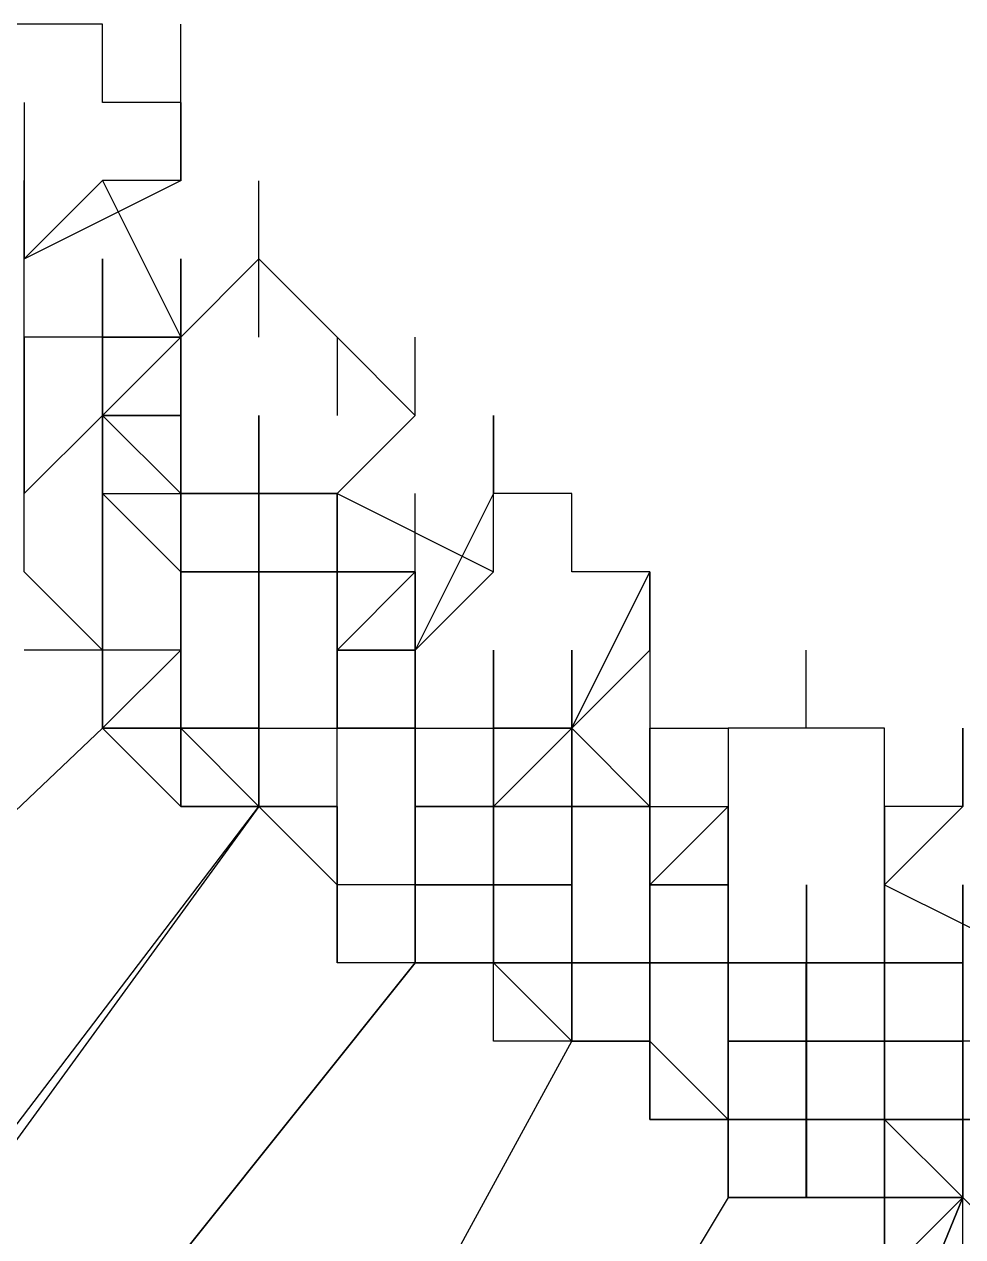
# Model space of a CAD drawing. Header units: inches. Extents: x 3324238 to 135265466, y -1036581 to 20094598.
# Drawn here: x 3353727.428 to 3353728.395, y -519028.61 to -519027.361 of the extents above; entities that cross this region are included whole.
import ezdxf

# ---------------------------------------------------------------- set-up
doc = ezdxf.new("R2010")
doc.units = ezdxf.units.IN
doc.header["$MEASUREMENT"] = 0
doc.layers.add('PDF_Geometry', color=7, linetype='Continuous')

msp = doc.modelspace()

# ---------------------------------------------------------------- linework, layer by layer
at = {"layer": 'PDF_Geometry', "lineweight": 25}
for points in [[(3353727.4277, -519027.4415), (3353727.4277, -519027.522), (3353727.4277, -519027.6026), (3353727.5889, -519027.522), (3353727.5889, -519027.4415), (3353727.5083, -519027.4415), (3353727.5083, -519027.3609), (3353727.4277, -519027.3609), (3353727.3472, -519027.3609)], [(3353727.5889, -519027.4415), (3353727.5889, -519027.3609)], [(3353727.4277, -519027.6026), (3353727.4277, -519027.522)], [(3353727.5889, -519027.522), (3353727.5083, -519027.522), (3353727.5889, -519027.6832), (3353727.5083, -519027.6832), (3353727.4277, -519027.6832)], [(3353727.4277, -519027.6026), (3353727.5083, -519027.522)], [(3353727.4277, -519027.6026), (3353727.4277, -519027.5221)], [(3353727.6694, -519027.6026), (3353727.6694, -519027.5221)], [(3353727.8306, -519027.7638), (3353727.75, -519027.8443), (3353727.6695, -519027.8443), (3353727.6695, -519027.9249), (3353727.6695, -519027.8443), (3353727.6695, -519027.9249), (3353727.6695, -519027.8443), (3353727.6695, -519027.9249), (3353727.6695, -519027.8443), (3353727.5889, -519027.8443), (3353727.5083, -519027.7638), (3353727.5083, -519027.6832), (3353727.5083, -519027.7638), (3353727.5083, -519027.6832), (3353727.5083, -519027.6026), (3353727.5083, -519027.6832), (3353727.4277, -519027.6832)], [(3353727.4277, -519027.6832), (3353727.4277, -519027.6026)], [(3353727.5083, -519027.6832), (3353727.4277, -519027.6832), (3353727.4277, -519027.6026)], [(3353727.4277, -519027.6832), (3353727.4277, -519027.6026)], [(3353727.5083, -519027.6832), (3353727.5083, -519027.6026)], [(3353727.6695, -519027.7638), (3353727.6695, -519027.8443), (3353727.6695, -519027.7638), (3353727.6695, -519027.8443), (3353727.6695, -519027.9249), (3353727.6695, -519027.8443), (3353727.6695, -519027.9249), (3353727.6695, -519027.8443), (3353727.6695, -519027.9249), (3353727.6695, -519027.8443), (3353727.6695, -519027.9249), (3353727.5889, -519027.9249), (3353727.5889, -519027.8443), (3353727.5889, -519027.9249), (3353727.5889, -519027.8443), (3353727.5889, -519027.7638), (3353727.5889, -519027.8443), (3353727.5889, -519027.7638), (3353727.5889, -519027.8443), (3353727.5889, -519027.9249), (3353727.5889, -519027.8443), (3353727.5889, -519027.7638), (3353727.5083, -519027.7638), (3353727.5889, -519027.6832), (3353727.6695, -519027.6026), (3353727.5889, -519027.6832), (3353727.5889, -519027.7638), (3353727.5889, -519027.6832)], [(3353727.5083, -519027.6832), (3353727.5083, -519027.6026)], [(3353727.5889, -519027.6832), (3353727.5889, -519027.6026)], [(3353727.6695, -519027.6832), (3353727.6695, -519027.6026), (3353727.75, -519027.6832), (3353727.75, -519027.7638)], [(3353727.5083, -519027.6832), (3353727.5083, -519027.7638), (3353727.5083, -519027.8443), (3353727.5083, -519027.7638), (3353727.5083, -519027.8443), (3353727.5083, -519027.9249), (3353727.5083, -519027.8443), (3353727.5083, -519027.7638), (3353727.5083, -519027.6832), (3353727.5083, -519027.7638), (3353727.5083, -519027.6832), (3353727.5083, -519027.7638), (3353727.5083, -519027.6832), (3353727.4277, -519027.6832), (3353727.4277, -519027.7638), (3353727.4277, -519027.8443), (3353727.4277, -519027.7638), (3353727.4277, -519027.8443), (3353727.4277, -519027.7638), (3353727.4277, -519027.8443), (3353727.4277, -519027.7638), (3353727.4277, -519027.8443)], [(3353727.4277, -519027.8444), (3353727.4277, -519027.7638), (3353727.4277, -519027.6832)], [(3353727.5083, -519027.7638), (3353727.5083, -519027.6832)], [(3353727.5083, -519027.7638), (3353727.5889, -519027.7638), (3353727.5083, -519027.7638), (3353727.5889, -519027.6832)], [(3353727.5083, -519027.6832), (3353727.5083, -519027.7638), (3353727.5889, -519027.7638)], [(3353727.5083, -519027.7638), (3353727.5083, -519027.6832)], [(3353727.5083, -519027.6832), (3353727.5889, -519027.6832)], [(3353727.5083, -519027.7638), (3353727.5083, -519027.6832)], [(3353727.5889, -519027.7638), (3353727.5889, -519027.6832)], [(3353727.5889, -519027.7638), (3353727.5889, -519027.6832)], [(3353727.5889, -519027.8443), (3353727.5889, -519027.7638), (3353727.5889, -519027.6832)], [(3353727.5889, -519027.6832), (3353727.5889, -519027.7638), (3353727.5889, -519027.6832)], [(3353727.5889, -519027.7638), (3353727.5889, -519027.6832)], [(3353727.75, -519027.6832), (3353727.8306, -519027.7638), (3353727.8306, -519027.6832)], [(3353727.8306, -519027.7638), (3353727.8306, -519027.6832)], [(3353727.4277, -519027.8443), (3353727.4277, -519027.7638)], [(3353727.4277, -519027.8443), (3353727.5083, -519027.7638), (3353727.5083, -519027.8443), (3353727.5889, -519027.8443), (3353727.5889, -519027.9249), (3353727.5889, -519027.8443), (3353727.5889, -519027.9249), (3353727.5083, -519027.8443), (3353727.5083, -519027.9249), (3353727.5083, -519028.0055), (3353727.5083, -519028.086), (3353727.5889, -519028.1666), (3353727.5889, -519028.086), (3353727.5889, -519028.0055), (3353727.5889, -519027.9249), (3353727.5889, -519028.0055), (3353727.5889, -519027.9249), (3353727.5889, -519028.0055), (3353727.5889, -519027.9249), (3353727.6695, -519027.9249), (3353727.6695, -519027.8443), (3353727.6695, -519027.9249), (3353727.5889, -519027.9249), (3353727.5889, -519028.0055), (3353727.5083, -519028.086), (3353727.5083, -519028.0055), (3353727.5083, -519028.086), (3353727.5083, -519028.0055), (3353727.5083, -519028.086), (3353727.5083, -519028.0055), (3353727.4277, -519028.0055)], [(3353727.4277, -519027.8443), (3353727.4277, -519027.7638)], [(3353727.5083, -519027.7638), (3353727.5083, -519027.8443)], [(3353727.5083, -519027.8443), (3353727.5083, -519027.7638)], [(3353727.5083, -519027.7638), (3353727.5889, -519027.7638)], [(3353727.5889, -519027.8443), (3353727.5889, -519027.7638)], [(3353727.5889, -519027.8443), (3353727.5889, -519027.7638)], [(3353727.5889, -519027.8443), (3353727.5889, -519027.7638)], [(3353727.8306, -519027.7638), (3353727.75, -519027.8443)], [(3353727.9917, -519028.3278), (3353727.9917, -519028.4083), (3353727.9917, -519028.3278), (3353727.9917, -519028.2472), (3353727.9917, -519028.3278), (3353727.9917, -519028.2472), (3353727.9917, -519028.3278), (3353727.9917, -519028.2472), (3353727.9917, -519028.3278), (3353727.9917, -519028.2472), (3353727.9917, -519028.1666), (3353727.9917, -519028.086), (3353727.9917, -519028.1666), (3353727.9917, -519028.2472), (3353727.9917, -519028.1666), (3353727.9917, -519028.086), (3353727.9917, -519028.0055), (3353727.9917, -519028.086), (3353727.9112, -519028.086), (3353727.9917, -519028.086), (3353728.0723, -519027.9249), (3353727.9917, -519027.9249), (3353727.9917, -519027.8443), (3353727.9112, -519027.8443), (3353727.9112, -519027.7638), (3353727.9112, -519027.8443), (3353727.8306, -519028.0055)], [(3353727.75, -519027.9249), (3353727.75, -519028.0055), (3353727.75, -519028.086), (3353727.75, -519028.0055), (3353727.75, -519028.086), (3353727.75, -519028.0055), (3353727.75, -519027.9249), (3353727.75, -519027.8443), (3353727.6695, -519027.8443), (3353727.6695, -519027.9249), (3353727.75, -519027.9249), (3353727.6695, -519027.9249), (3353727.6695, -519028.0055), (3353727.6695, -519027.9249), (3353727.6695, -519028.0055), (3353727.6695, -519028.086), (3353727.6695, -519028.0055), (3353727.6695, -519028.086), (3353727.6695, -519028.1666), (3353727.6695, -519028.086), (3353727.6695, -519028.0055), (3353727.6695, -519027.9249), (3353727.6695, -519028.0055), (3353727.6695, -519027.9249), (3353727.6695, -519028.0055), (3353727.6695, -519027.9249), (3353727.6695, -519028.0055), (3353727.6695, -519027.9249), (3353727.6695, -519027.8443), (3353727.6695, -519027.9249), (3353727.6695, -519027.8443), (3353727.6695, -519027.9249), (3353727.6695, -519028.0055), (3353727.6695, -519028.086), (3353727.6695, -519028.0055), (3353727.6695, -519028.086), (3353727.6695, -519028.0055), (3353727.6695, -519028.086), (3353727.6695, -519028.1666), (3353727.6695, -519028.086), (3353727.6695, -519028.1666), (3353727.6695, -519028.086), (3353727.6695, -519028.1666), (3353727.6695, -519028.086), (3353727.6695, -519028.1666), (3353727.6695, -519028.086), (3353727.6695, -519028.1666), (3353727.6695, -519028.086), (3353727.6695, -519028.1666), (3353727.6695, -519028.086), (3353727.6695, -519028.1666), (3353726.3803, -519029.9392)], [(3353727.75, -519028.2472), (3353727.6695, -519028.1666), (3353727.6695, -519028.086), (3353727.6695, -519028.0055), (3353727.6695, -519027.9249), (3353727.6695, -519028.0055), (3353727.6695, -519027.9249), (3353727.6695, -519027.8443), (3353727.6695, -519027.9249), (3353727.6695, -519027.8443), (3353727.6695, -519027.9249), (3353727.75, -519027.9249), (3353727.6695, -519027.9249), (3353727.6695, -519028.0055), (3353727.6695, -519028.086), (3353727.5889, -519028.086), (3353727.5889, -519028.0055), (3353727.5889, -519027.9249), (3353727.5889, -519028.0055), (3353727.5889, -519027.9249), (3353727.5889, -519028.0055), (3353727.5889, -519028.086), (3353727.5889, -519028.0055), (3353727.5083, -519028.0055), (3353727.4277, -519027.9249)], [(3353727.4277, -519027.9249), (3353727.4277, -519027.8443)], [(3353727.5889, -519028.0055), (3353727.5889, -519027.9249), (3353727.5889, -519027.8443)], [(3353727.5889, -519027.8443), (3353727.6695, -519027.8443)], [(3353727.5889, -519027.9249), (3353727.5889, -519027.8443)], [(3353727.5889, -519027.9249), (3353727.5889, -519027.8443)], [(3353727.5889, -519027.9249), (3353727.5889, -519027.8443)], [(3353727.5889, -519027.9249), (3353727.6695, -519027.9249), (3353727.6695, -519027.8443)], [(3353727.6694, -519027.8443), (3353727.6694, -519027.9249)], [(3353727.6694, -519027.9249), (3353727.6694, -519027.8443)], [(3353727.6694, -519027.9249), (3353727.6694, -519027.8444)], [(3353727.6695, -519027.9249), (3353727.6695, -519027.8443)], [(3353727.6695, -519027.9249), (3353727.6695, -519027.8443)], [(3353727.6695, -519027.9249), (3353727.6695, -519027.8443)], [(3353727.6695, -519027.9249), (3353727.6695, -519027.8443)], [(3353727.6695, -519027.9249), (3353727.6695, -519027.8443)], [(3353727.6695, -519027.9249), (3353727.6695, -519027.8443)], [(3353727.6695, -519027.9249), (3353727.6695, -519027.8443)], [(3353727.6695, -519027.9249), (3353727.6695, -519027.8443)], [(3353727.6695, -519027.9249), (3353727.6695, -519027.8443)], [(3353727.6695, -519027.9249), (3353727.6695, -519027.8443)], [(3353727.6695, -519027.9249), (3353727.6695, -519027.8443)], [(3353727.6695, -519027.8443), (3353727.6695, -519027.9249), (3353727.75, -519027.9249), (3353727.6695, -519027.9249)], [(3353727.6695, -519027.8443), (3353727.75, -519027.8443)], [(3353727.8306, -519028.3278), (3353727.9112, -519028.3278), (3353727.9112, -519028.2472), (3353727.9112, -519028.3278), (3353727.9112, -519028.2472), (3353727.9112, -519028.3278), (3353727.9112, -519028.2472), (3353727.9112, -519028.3278), (3353727.9112, -519028.2472), (3353727.9112, -519028.3278), (3353727.9112, -519028.2472), (3353727.9112, -519028.3278), (3353727.9112, -519028.2472), (3353727.9112, -519028.3278), (3353727.8306, -519028.3278), (3353727.8306, -519028.2472), (3353727.8306, -519028.3278), (3353727.8306, -519028.2472), (3353727.8306, -519028.3278), (3353727.8306, -519028.2472), (3353727.75, -519028.2472), (3353727.75, -519028.1666), (3353727.75, -519028.086), (3353727.75, -519028.0055), (3353727.75, -519028.086), (3353727.75, -519028.0055), (3353727.8306, -519028.0055), (3353727.75, -519028.0055), (3353727.75, -519027.9249), (3353727.75, -519028.0055), (3353727.75, -519027.9249), (3353727.75, -519028.0055), (3353727.75, -519027.9249), (3353727.75, -519027.8443), (3353727.75, -519027.9249), (3353727.75, -519027.8443), (3353727.9112, -519027.9249)], [(3353727.75, -519028.0055), (3353727.8306, -519027.9249), (3353727.8306, -519027.8443)], [(3353727.8306, -519028.086), (3353727.75, -519028.086), (3353727.75, -519028.0055), (3353727.75, -519027.9249), (3353727.75, -519028.0055), (3353727.75, -519028.086), (3353727.75, -519028.0055), (3353727.75, -519028.086), (3353727.75, -519028.0055), (3353727.75, -519028.086), (3353727.75, -519028.0055), (3353727.75, -519027.9249), (3353727.75, -519028.0055), (3353727.75, -519028.086), (3353727.8306, -519028.086), (3353727.8306, -519028.1666), (3353727.8306, -519028.086), (3353727.8306, -519028.0055), (3353727.8306, -519028.086), (3353727.8306, -519028.1666), (3353727.8306, -519028.086), (3353727.8306, -519028.0055), (3353727.9112, -519027.9249), (3353727.9112, -519027.8443)], [(3353727.75, -519028.0055), (3353727.75, -519027.9249), (3353727.75, -519027.8443)], [(3353727.9917, -519028.0055), (3353727.9917, -519028.086), (3353727.9917, -519028.0055), (3353727.9917, -519028.086), (3353727.9917, -519028.1666), (3353727.9917, -519028.086), (3353728.0723, -519028.0055), (3353728.0723, -519027.9249), (3353728.0723, -519028.0055), (3353728.0723, -519028.086), (3353728.1529, -519028.086), (3353728.1529, -519028.1666), (3353728.1529, -519028.2472), (3353728.0723, -519028.2472), (3353728.0723, -519028.3278), (3353728.0723, -519028.4083), (3353728.0723, -519028.3278), (3353728.1529, -519028.3278), (3353728.1529, -519028.2472), (3353728.1529, -519028.3278), (3353728.1529, -519028.4083), (3353728.1529, -519028.3278), (3353728.1529, -519028.2472), (3353728.1529, -519028.3278), (3353728.1529, -519028.4083), (3353728.1529, -519028.4889), (3353728.1529, -519028.5695), (3353727.186, -519030.1809)], [(3353727.5083, -519028.0055), (3353727.5083, -519027.9249)], [(3353727.5889, -519028.0055), (3353727.5889, -519027.9249)], [(3353727.5889, -519028.0055), (3353727.5889, -519027.9249)], [(3353727.5889, -519028.0055), (3353727.5889, -519027.9249)], [(3353727.5889, -519027.9249), (3353727.6694, -519027.9249)], [(3353727.5889, -519028.0055), (3353727.5889, -519027.9249)], [(3353727.6695, -519027.9249), (3353727.6695, -519028.0055), (3353727.6695, -519027.9249)], [(3353727.75, -519028.0055), (3353727.75, -519027.9249)], [(3353727.8306, -519028.0055), (3353727.8306, -519027.9249)], [(3353727.8306, -519028.0055), (3353727.8306, -519027.9249)], [(3353727.8306, -519028.0055), (3353727.8306, -519027.9249)], [(3353727.8306, -519028.0055), (3353727.8306, -519027.9249)], [(3353727.8306, -519028.0055), (3353727.8306, -519027.9249)], [(3353727.8306, -519028.0055), (3353727.8306, -519027.9249)], [(3353727.8306, -519028.0055), (3353727.8306, -519027.9249)], [(3353727.8306, -519028.0055), (3353727.8306, -519027.9249)], [(3353727.9112, -519028.0055), (3353727.9112, -519028.086), (3353727.9112, -519028.1666), (3353727.9112, -519028.2472), (3353727.8306, -519028.2472), (3353727.9112, -519028.2472), (3353727.9112, -519028.3278), (3353727.9917, -519028.4083), (3353727.9917, -519028.3278), (3353727.9917, -519028.2472), (3353727.9917, -519028.1666), (3353728.0723, -519028.1666), (3353728.0723, -519028.2472), (3353728.0723, -519028.1666), (3353727.9917, -519028.1666), (3353727.9917, -519028.2472), (3353727.9917, -519028.1666), (3353727.9917, -519028.2472), (3353727.9917, -519028.1666), (3353727.9917, -519028.086), (3353727.9917, -519028.1666), (3353727.9112, -519028.1666), (3353727.9112, -519028.2472), (3353727.9112, -519028.1666), (3353727.9112, -519028.2472), (3353727.8306, -519028.2472), (3353727.8306, -519028.3278), (3353727.8306, -519028.2472), (3353727.8306, -519028.3278), (3353726.5414, -519029.9392)], [(3353727.5083, -519028.0055), (3353727.5083, -519028.086)], [(3353727.5083, -519028.086), (3353727.5083, -519028.0055)], [(3353727.5083, -519028.086), (3353727.5083, -519028.0055)], [(3353727.5889, -519028.0055), (3353727.5889, -519028.086)], [(3353727.5889, -519028.086), (3353727.5889, -519028.0055)], [(3353727.5889, -519028.086), (3353727.5889, -519028.0055)], [(3353727.5889, -519028.0055), (3353727.5889, -519028.086), (3353727.5889, -519028.0055)], [(3353727.5889, -519028.086), (3353727.5889, -519028.0055)], [(3353727.5889, -519028.086), (3353727.5889, -519028.0055)], [(3353727.5889, -519028.086), (3353727.5889, -519028.0055)], [(3353727.5889, -519028.086), (3353727.5889, -519028.0055)], [(3353727.5889, -519028.086), (3353727.5889, -519028.0055)], [(3353727.5889, -519028.086), (3353727.5889, -519028.0055)], [(3353727.5889, -519028.086), (3353727.5889, -519028.0055)], [(3353727.6695, -519028.086), (3353727.6695, -519028.0055)], [(3353727.6695, -519028.086), (3353727.6695, -519028.0055)], [(3353727.75, -519028.086), (3353727.75, -519028.0055)], [(3353727.75, -519028.086), (3353727.75, -519028.0055)], [(3353727.75, -519028.0055), (3353727.75, -519028.086), (3353727.8306, -519028.086), (3353727.8306, -519028.1666), (3353727.8306, -519028.2472)], [(3353727.75, -519028.086), (3353727.75, -519028.0055)], [(3353727.75, -519028.086), (3353727.75, -519028.0055)], [(3353727.75, -519028.0861), (3353727.75, -519028.0055), (3353727.8306, -519028.0055)], [(3353727.75, -519028.0861), (3353727.75, -519028.0055)], [(3353728.1529, -519028.086), (3353728.1529, -519028.1666), (3353728.1529, -519028.2472), (3353728.1529, -519028.3278), (3353728.1529, -519028.4083), (3353728.1529, -519028.3278), (3353728.0723, -519028.3278), (3353727.9917, -519028.3278), (3353727.9917, -519028.4083), (3353727.9112, -519028.4083), (3353727.9112, -519028.3278), (3353727.9112, -519028.2472), (3353727.9112, -519028.1666), (3353727.9112, -519028.2472), (3353727.9112, -519028.1666), (3353727.8306, -519028.1666), (3353727.8306, -519028.086), (3353727.8306, -519028.1666), (3353727.8306, -519028.086), (3353727.8306, -519028.1666), (3353727.8306, -519028.086), (3353727.8306, -519028.0055), (3353727.8306, -519028.086), (3353727.8306, -519028.0055), (3353727.8306, -519028.086), (3353727.8306, -519028.0055), (3353727.8306, -519028.086), (3353727.8306, -519028.0055), (3353727.8306, -519028.086), (3353727.8306, -519028.1666), (3353727.8306, -519028.086), (3353727.8306, -519028.0055), (3353727.8306, -519028.086)], [(3353727.8306, -519028.1666), (3353727.8306, -519028.0861), (3353727.8306, -519028.1666), (3353727.8306, -519028.0861), (3353727.8306, -519028.0055)], [(3353727.8306, -519028.0861), (3353727.9112, -519028.0861), (3353727.9112, -519028.0055)], [(3353727.9112, -519028.0861), (3353727.9112, -519028.0055)], [(3353727.9917, -519028.0861), (3353727.9917, -519028.0055)], [(3353727.9917, -519028.086), (3353727.9917, -519028.0055)], [(3353727.9917, -519028.086), (3353727.9917, -519028.0055)], [(3353728.2334, -519028.086), (3353728.2334, -519028.0055)], [(3353727.0249, -519030.1809), (3353727.9917, -519028.4083), (3353727.9917, -519028.3278), (3353727.9917, -519028.2472), (3353727.9917, -519028.3278), (3353727.9917, -519028.2472), (3353727.9917, -519028.3278), (3353727.9917, -519028.2472), (3353727.9917, -519028.3278), (3353727.9917, -519028.2472), (3353727.9917, -519028.3278), (3353727.9917, -519028.2472), (3353727.9917, -519028.3278), (3353727.9112, -519028.3278), (3353727.9112, -519028.2472), (3353727.9112, -519028.3278), (3353727.9112, -519028.2472), (3353727.9112, -519028.1666), (3353727.9917, -519028.1666), (3353727.9112, -519028.1666), (3353727.9917, -519028.1666), (3353728.0723, -519028.1666), (3353728.0723, -519028.086), (3353728.0723, -519028.1666), (3353728.0723, -519028.086), (3353728.0723, -519028.1666), (3353728.0723, -519028.2472), (3353728.0723, -519028.1666), (3353728.0723, -519028.086), (3353728.0723, -519028.1666), (3353727.9917, -519028.1666), (3353727.9917, -519028.0861)], [(3353727.5889, -519028.086), (3353727.5083, -519028.086), (3353727.5889, -519028.086)], [(3353727.5889, -519028.086), (3353727.5083, -519028.086), (3353727.5889, -519028.086)], [(3353727.5889, -519028.086), (3353727.6695, -519028.1666), (3353727.5889, -519028.1666)], [(3353727.5889, -519028.1666), (3353727.5889, -519028.086)], [(3353727.5889, -519028.086), (3353727.5889, -519028.1666)], [(3353727.5889, -519028.1666), (3353727.5889, -519028.086)], [(3353727.5889, -519028.1666), (3353727.5889, -519028.086)], [(3353727.5889, -519028.086), (3353727.6695, -519028.086), (3353727.5889, -519028.086)], [(3353727.6695, -519028.086), (3353727.5889, -519028.086)], [(3353727.6694, -519028.1666), (3353727.6694, -519028.086)], [(3353727.6694, -519028.1666), (3353727.6694, -519028.086)], [(3353727.6694, -519028.0861), (3353727.75, -519028.0861)], [(3353727.6694, -519028.0861), (3353727.6694, -519028.1666)], [(3353727.6695, -519028.1666), (3353727.6695, -519028.086)], [(3353727.6695, -519028.1666), (3353727.6695, -519028.086)], [(3353727.6695, -519028.1666), (3353727.6695, -519028.086), (3353727.6695, -519028.1666)], [(3353727.6695, -519028.1666), (3353727.6695, -519028.086)], [(3353727.75, -519028.1666), (3353727.75, -519028.086)], [(3353727.75, -519028.1666), (3353727.75, -519028.086)], [(3353727.75, -519028.086), (3353727.8306, -519028.086)], [(3353727.75, -519028.086), (3353727.8306, -519028.086)], [(3353727.8306, -519028.1666), (3353727.8306, -519028.0861)], [(3353727.8306, -519028.1666), (3353727.8306, -519028.0861)], [(3353727.9112, -519028.2472), (3353727.9917, -519028.2472), (3353727.9112, -519028.2472), (3353727.9917, -519028.2472), (3353727.9917, -519028.1666), (3353728.0723, -519028.1666), (3353728.0723, -519028.2472), (3353728.0723, -519028.1666), (3353728.0723, -519028.2472), (3353728.0723, -519028.3278), (3353727.9917, -519028.3278), (3353727.9917, -519028.4083), (3353727.9917, -519028.3278), (3353727.9917, -519028.2472), (3353727.9917, -519028.3278), (3353727.9917, -519028.2472), (3353727.9917, -519028.3278), (3353727.9917, -519028.2472), (3353727.9917, -519028.3278), (3353727.9917, -519028.2472), (3353727.9917, -519028.3278), (3353727.9917, -519028.2472), (3353727.9917, -519028.3278), (3353727.9112, -519028.3278), (3353727.9112, -519028.2472), (3353727.9112, -519028.3278), (3353727.8306, -519028.3278), (3353727.9112, -519028.3278), (3353727.8306, -519028.3278), (3353727.8306, -519028.2472), (3353727.8306, -519028.1666), (3353727.8306, -519028.0861), (3353727.9111, -519028.0861), (3353727.9111, -519028.1666)], [(3353727.9111, -519028.2472), (3353727.9111, -519028.1666), (3353727.9917, -519028.0861)], [(3353728.1529, -519028.4889), (3353728.0723, -519028.4083), (3353728.0723, -519028.4889), (3353728.0723, -519028.4083), (3353727.9917, -519028.4083), (3353727.9917, -519028.3278), (3353727.9112, -519028.3278), (3353727.9112, -519028.2472), (3353727.9112, -519028.1666), (3353727.9112, -519028.086), (3353727.9112, -519028.1666), (3353727.9112, -519028.2472), (3353727.9112, -519028.3278), (3353727.9112, -519028.2472), (3353727.9112, -519028.1666), (3353727.9112, -519028.086), (3353727.9112, -519028.1666), (3353727.9112, -519028.2472), (3353727.9112, -519028.3278), (3353727.9112, -519028.2472), (3353727.9112, -519028.3278), (3353727.9917, -519028.4083), (3353727.9917, -519028.3278), (3353727.9917, -519028.2472), (3353727.9917, -519028.3278), (3353727.9917, -519028.2472), (3353727.9917, -519028.3278), (3353727.9917, -519028.2472), (3353727.9917, -519028.3278), (3353727.9917, -519028.2472)], [(3353727.9917, -519028.0861), (3353727.9917, -519028.1666), (3353727.9917, -519028.2472), (3353727.9917, -519028.1666), (3353727.9917, -519028.086), (3353727.9917, -519028.1666), (3353727.9917, -519028.086), (3353727.9917, -519028.1666), (3353727.9917, -519028.086), (3353727.9917, -519028.1666), (3353728.0723, -519028.1666), (3353727.9917, -519028.1666), (3353727.9917, -519028.2472), (3353727.9917, -519028.1666), (3353727.9917, -519028.2472), (3353727.9917, -519028.3278), (3353727.9112, -519028.3278), (3353727.9112, -519028.2472), (3353727.9112, -519028.3278), (3353727.9112, -519028.2472), (3353727.9112, -519028.1666), (3353727.9112, -519028.086), (3353727.9112, -519028.1666), (3353727.9112, -519028.086)], [(3353727.9112, -519028.1666), (3353727.9112, -519028.0861)], [(3353727.9917, -519028.086), (3353727.9917, -519028.1666), (3353727.9917, -519028.086)], [(3353728.1529, -519028.1666), (3353728.1529, -519028.2472), (3353728.1529, -519028.3278), (3353728.1529, -519028.2472), (3353728.1529, -519028.3278), (3353728.2335, -519028.3278), (3353728.2335, -519028.4083), (3353728.2335, -519028.4889), (3353728.2335, -519028.5695), (3353728.2335, -519028.4889), (3353728.2335, -519028.5695), (3353728.2335, -519028.4889), (3353728.2335, -519028.4083), (3353728.2335, -519028.4889), (3353728.2335, -519028.4083), (3353728.2335, -519028.4889), (3353728.2335, -519028.4083), (3353728.2335, -519028.4889), (3353728.2335, -519028.4083), (3353728.2335, -519028.3278), (3353728.1529, -519028.3278), (3353728.1529, -519028.2472), (3353728.1529, -519028.3278), (3353728.0723, -519028.3278), (3353728.0723, -519028.4083), (3353728.0723, -519028.3278), (3353728.0723, -519028.2472), (3353728.0723, -519028.3278), (3353728.0723, -519028.4083), (3353727.9917, -519028.4083), (3353727.9917, -519028.3278), (3353727.9917, -519028.2472), (3353727.9917, -519028.3278), (3353727.9917, -519028.2472), (3353727.9917, -519028.1666), (3353727.9917, -519028.086), (3353728.0723, -519028.1666), (3353728.1529, -519028.1666), (3353728.1529, -519028.2472), (3353728.1529, -519028.3278), (3353728.1529, -519028.4083), (3353728.2335, -519028.4083), (3353728.2335, -519028.4889), (3353728.2335, -519028.4083), (3353728.2335, -519028.4889), (3353728.2335, -519028.4083), (3353728.2335, -519028.4889), (3353728.314, -519028.4889), (3353728.2335, -519028.4889), (3353728.314, -519028.4889), (3353728.314, -519028.5695), (3353728.314, -519028.4889), (3353728.314, -519028.4083), (3353728.314, -519028.4889), (3353728.314, -519028.4083), (3353728.314, -519028.4889), (3353728.314, -519028.5695), (3353728.314, -519028.4889), (3353728.314, -519028.4083), (3353728.314, -519028.4889), (3353728.314, -519028.5695), (3353728.314, -519028.4889), (3353728.314, -519028.4083), (3353728.314, -519028.3278), (3353728.314, -519028.2472), (3353728.314, -519028.3278), (3353728.314, -519028.2472), (3353728.314, -519028.1666), (3353728.314, -519028.2472), (3353728.314, -519028.3278), (3353728.314, -519028.4083), (3353728.3946, -519028.4083), (3353728.3946, -519028.3278), (3353728.3946, -519028.4083), (3353728.3946, -519028.3278), (3353728.3946, -519028.4083), (3353728.3946, -519028.3278)], [(3353728.0723, -519028.1666), (3353728.0723, -519028.2472), (3353728.0723, -519028.1666), (3353728.0723, -519028.2472), (3353728.0723, -519028.1666), (3353728.0723, -519028.086), (3353728.0723, -519028.1666), (3353728.0723, -519028.2472), (3353728.0723, -519028.3278), (3353727.9917, -519028.3278), (3353728.0723, -519028.3278), (3353728.0723, -519028.2472), (3353728.0723, -519028.3278), (3353728.0723, -519028.2472), (3353728.0723, -519028.1666), (3353728.1529, -519028.1666), (3353728.1529, -519028.2472), (3353728.1529, -519028.3278), (3353728.1529, -519028.4083), (3353728.1529, -519028.4889), (3353728.2335, -519028.4889), (3353728.2335, -519028.4083), (3353728.2335, -519028.4889), (3353728.2335, -519028.4083), (3353728.2335, -519028.4889), (3353728.2335, -519028.4083), (3353728.2335, -519028.4889), (3353728.2335, -519028.4083), (3353728.2335, -519028.3278), (3353728.2335, -519028.4083), (3353728.2335, -519028.4889), (3353728.2335, -519028.4083), (3353728.2335, -519028.4889), (3353728.2335, -519028.4083), (3353728.2335, -519028.3278), (3353728.2335, -519028.2472)], [(3353727.9917, -519028.1666), (3353727.9917, -519028.086)], [(3353727.9917, -519028.1666), (3353727.9917, -519028.086)], [(3353728.4752, -519028.4083), (3353728.3946, -519028.4083), (3353728.3946, -519028.4889), (3353728.3946, -519028.5695), (3353728.3946, -519028.4889), (3353728.3946, -519028.5695), (3353728.314, -519028.4889), (3353728.314, -519028.4083), (3353728.314, -519028.4889), (3353728.314, -519028.4083), (3353728.2335, -519028.4083), (3353728.2335, -519028.4889), (3353728.1529, -519028.4889), (3353728.1529, -519028.4083), (3353728.1529, -519028.4889), (3353728.0723, -519028.4889), (3353728.0723, -519028.4083), (3353728.0723, -519028.3278), (3353728.0723, -519028.2472), (3353728.0723, -519028.1666), (3353728.0723, -519028.086), (3353728.0723, -519028.1666), (3353728.0723, -519028.086), (3353728.0723, -519028.1666), (3353728.0723, -519028.086), (3353728.0723, -519028.1666), (3353728.0723, -519028.2472), (3353728.0723, -519028.3278), (3353727.9917, -519028.3278)], [(3353727.9917, -519028.1666), (3353727.9917, -519028.086)], [(3353727.9917, -519028.1666), (3353727.9917, -519028.086)], [(3353727.9917, -519028.1666), (3353727.9917, -519028.086)], [(3353727.9917, -519028.1666), (3353727.9917, -519028.086)], [(3353727.9917, -519028.1666), (3353727.9917, -519028.086)], [(3353727.9917, -519028.1666), (3353727.9917, -519028.086)], [(3353727.9917, -519028.1666), (3353727.9917, -519028.086)], [(3353727.9917, -519028.1666), (3353727.9917, -519028.086)], [(3353727.9917, -519028.1666), (3353727.9917, -519028.086)], [(3353727.9917, -519028.1666), (3353727.9917, -519028.086)], [(3353727.9917, -519028.1666), (3353727.9917, -519028.086)], [(3353727.9917, -519028.1666), (3353727.9917, -519028.086)], [(3353727.9917, -519028.1666), (3353727.9917, -519028.0861)], [(3353728.0723, -519028.1666), (3353728.0723, -519028.0861)], [(3353728.2334, -519028.0861), (3353728.1529, -519028.0861)], [(3353728.3946, -519028.4889), (3353728.3946, -519028.5695), (3353728.3946, -519028.4889), (3353728.3946, -519028.5695), (3353728.3946, -519028.4889), (3353728.314, -519028.4889), (3353728.2335, -519028.4889), (3353728.2335, -519028.5695), (3353728.314, -519028.5695), (3353728.314, -519028.4889), (3353728.314, -519028.4083), (3353728.314, -519028.4889), (3353728.314, -519028.5695), (3353728.314, -519028.4889), (3353728.314, -519028.5695), (3353728.314, -519028.4889), (3353728.314, -519028.4083), (3353728.314, -519028.3278), (3353728.314, -519028.2472), (3353728.3946, -519028.1666), (3353728.314, -519028.1666), (3353728.314, -519028.086), (3353728.2335, -519028.086)], [(3353726.3803, -519029.8586), (3353727.6694, -519028.1666)], [(3353727.5889, -519028.1666), (3353727.6695, -519028.1666)], [(3353727.5889, -519028.1666), (3353727.6695, -519028.1666), (3353727.5889, -519028.1666)], [(3353727.6695, -519028.1666), (3353727.75, -519028.1666)], [(3353727.75, -519028.1666), (3353727.6695, -519028.1666)], [(3353727.75, -519028.3278), (3353727.75, -519028.2472), (3353727.75, -519028.1666)], [(3353727.75, -519028.2472), (3353727.75, -519028.1666)], [(3353727.75, -519028.2472), (3353727.75, -519028.1666)], [(3353727.75, -519028.2472), (3353727.75, -519028.1666)], [(3353727.75, -519028.2472), (3353727.75, -519028.1666)], [(3353727.75, -519028.2472), (3353727.75, -519028.1666)], [(3353727.75, -519028.2472), (3353727.75, -519028.1666)], [(3353727.75, -519028.2472), (3353727.75, -519028.1666)], [(3353727.8306, -519028.1666), (3353727.9112, -519028.1666)], [(3353727.9111, -519028.1666), (3353727.8306, -519028.1666)], [(3353727.8306, -519028.2472), (3353727.8306, -519028.1666)], [(3353727.9111, -519028.2472), (3353727.9111, -519028.1666)], [(3353727.9917, -519028.2472), (3353727.9917, -519028.1666)], [(3353727.9917, -519028.2472), (3353727.9917, -519028.1666)], [(3353727.9917, -519028.2472), (3353727.9917, -519028.1666)], [(3353727.9917, -519028.2472), (3353727.9917, -519028.1666)], [(3353727.9917, -519028.2472), (3353727.9917, -519028.1666)], [(3353727.9917, -519028.2472), (3353727.9917, -519028.1666), (3353727.9917, -519028.2472)], [(3353727.9917, -519028.2472), (3353727.9917, -519028.1666)], [(3353727.9917, -519028.2472), (3353727.9917, -519028.1666)], [(3353727.9917, -519028.2472), (3353727.9917, -519028.1666)], [(3353727.9917, -519028.2472), (3353727.9917, -519028.1666), (3353727.9917, -519028.2472)], [(3353727.9917, -519028.1666), (3353728.0723, -519028.1666), (3353727.9917, -519028.1666)], [(3353727.9917, -519028.1666), (3353728.0723, -519028.1666)], [(3353727.9917, -519028.2472), (3353727.9917, -519028.1666)], [(3353728.0723, -519028.2472), (3353728.0723, -519028.1666)], [(3353728.1529, -519028.1666), (3353728.1529, -519028.2472)], [(3353728.1529, -519028.2472), (3353728.1529, -519028.1666)], [(3353728.1529, -519028.2472), (3353728.1529, -519028.1666)], [(3353728.314, -519028.2472), (3353728.314, -519028.1666)], [(3353727.75, -519028.2472), (3353727.75, -519028.3278)], [(3353727.8306, -519028.3278), (3353727.8306, -519028.2472)], [(3353727.8306, -519028.3278), (3353727.8306, -519028.2472)], [(3353727.8306, -519028.3278), (3353727.8306, -519028.2472)], [(3353727.8306, -519028.3278), (3353727.8306, -519028.2472)], [(3353727.9112, -519028.3278), (3353727.9112, -519028.2472)], [(3353727.9112, -519028.3278), (3353727.9112, -519028.2472)], [(3353727.9112, -519028.3278), (3353727.9112, -519028.2472)], [(3353727.9112, -519028.3278), (3353727.9112, -519028.2472)], [(3353727.9112, -519028.3278), (3353727.9112, -519028.2472)], [(3353727.9112, -519028.3278), (3353727.9112, -519028.2472)], [(3353727.9112, -519028.3278), (3353727.9112, -519028.2472)], [(3353728.0723, -519028.4083), (3353728.0723, -519028.3278), (3353728.0723, -519028.2472), (3353728.1529, -519028.2472)], [(3353728.3946, -519028.6501), (3353728.3946, -519028.5695), (3353728.3946, -519028.4889), (3353728.3946, -519028.5695), (3353728.314, -519028.5695), (3353728.3946, -519028.5695), (3353728.314, -519028.6501), (3353728.314, -519028.5695), (3353728.2335, -519028.5695), (3353728.2335, -519028.4889), (3353728.2335, -519028.5695), (3353728.2335, -519028.4889), (3353728.1529, -519028.4889), (3353728.1529, -519028.4083), (3353728.1529, -519028.3278), (3353728.0723, -519028.3278), (3353728.0723, -519028.2472), (3353728.0723, -519028.3278), (3353728.0723, -519028.4083), (3353728.0723, -519028.3278), (3353728.0723, -519028.4083), (3353728.0723, -519028.3278)], [(3353728.0723, -519028.3278), (3353728.0723, -519028.2472)], [(3353728.1529, -519028.5695), (3353728.1529, -519028.4889), (3353728.1529, -519028.4083), (3353728.1529, -519028.4889), (3353728.1529, -519028.4083), (3353728.1529, -519028.3278), (3353728.1529, -519028.2472)], [(3353728.1529, -519028.4083), (3353728.1529, -519028.3278), (3353728.1529, -519028.2472)], [(3353728.2335, -519028.4083), (3353728.2335, -519028.3278), (3353728.2335, -519028.2472)], [(3353728.2335, -519028.4083), (3353728.2335, -519028.3278), (3353728.2335, -519028.4083), (3353728.2335, -519028.3278), (3353728.2335, -519028.2472), (3353728.2335, -519028.3278), (3353728.314, -519028.3278), (3353728.314, -519028.4083), (3353728.314, -519028.4889), (3353728.314, -519028.4083), (3353728.3946, -519028.4083), (3353728.3946, -519028.3278), (3353728.314, -519028.3278), (3353728.314, -519028.2472), (3353728.314, -519028.3278), (3353728.314, -519028.4083), (3353728.314, -519028.3278), (3353728.314, -519028.4083), (3353728.3946, -519028.4083), (3353728.3946, -519028.3278), (3353728.314, -519028.3278), (3353728.314, -519028.4083), (3353728.314, -519028.4889), (3353728.314, -519028.5695), (3353728.314, -519028.4889), (3353728.314, -519028.4083), (3353728.314, -519028.3278), (3353728.314, -519028.2472), (3353728.4752, -519028.3278)], [(3353728.2335, -519028.3278), (3353728.2335, -519028.2472)], [(3353728.6363, -519028.2472), (3353728.5557, -519028.2472), (3353728.4752, -519028.4083), (3353728.3946, -519028.4083), (3353728.3946, -519028.3278), (3353728.3946, -519028.4083), (3353728.3946, -519028.4889), (3353728.4752, -519028.4889), (3353728.3946, -519028.4889), (3353728.3946, -519028.4083), (3353728.314, -519028.4083), (3353728.3946, -519028.4083), (3353728.314, -519028.4083), (3353728.314, -519028.3278), (3353728.314, -519028.4083), (3353728.314, -519028.3278), (3353728.314, -519028.2472), (3353728.314, -519028.3278), (3353728.3946, -519028.3278), (3353728.3946, -519028.2472), (3353728.3946, -519028.3278), (3353728.3946, -519028.2472)], [(3353728.5557, -519028.2472), (3353728.4752, -519028.3278), (3353728.4752, -519028.4083), (3353728.4752, -519028.4889), (3353728.4752, -519028.4083), (3353728.3946, -519028.4083), (3353728.3946, -519028.3278), (3353728.3946, -519028.4083), (3353728.3946, -519028.3278), (3353728.3946, -519028.4083), (3353728.314, -519028.4083), (3353728.314, -519028.3278), (3353728.314, -519028.2472)], [(3353728.314, -519028.3278), (3353728.314, -519028.2472)], [(3353728.314, -519028.3278), (3353728.314, -519028.2472)], [(3353728.314, -519028.2472), (3353728.314, -519028.3278)], [(3353728.314, -519028.3278), (3353728.314, -519028.2472)], [(3353728.314, -519028.3278), (3353728.314, -519028.2472)], [(3353728.314, -519028.3278), (3353728.314, -519028.2472)], [(3353728.314, -519028.3278), (3353728.314, -519028.2472)], [(3353728.314, -519028.3278), (3353728.314, -519028.2472)], [(3353728.314, -519028.3278), (3353728.314, -519028.2472)], [(3353728.314, -519028.3278), (3353728.314, -519028.2472)], [(3353728.314, -519028.3278), (3353728.314, -519028.2472)], [(3353726.7026, -519030.0197), (3353726.7026, -519030.1003), (3353726.7026, -519030.0198), (3353726.622, -519030.0198), (3353726.622, -519029.9392), (3353726.622, -519030.0198), (3353726.622, -519029.9392), (3353726.5414, -519029.9392), (3353726.5414, -519030.0198), (3353726.5414, -519029.9392), (3353726.5414, -519029.8586), (3353726.5414, -519029.9392), (3353726.5414, -519030.0198), (3353726.5414, -519029.9392), (3353727.8306, -519028.3278), (3353727.75, -519028.3278)], [(3353727.9112, -519028.3278), (3353727.9917, -519028.3278), (3353727.9112, -519028.3278)], [(3353728.0723, -519028.4083), (3353728.0723, -519028.3278), (3353727.9917, -519028.3278), (3353727.9917, -519028.4083)], [(3353727.9917, -519028.4083), (3353727.9917, -519028.3278)], [(3353727.9917, -519028.4083), (3353727.9917, -519028.3278)], [(3353728.0723, -519028.4083), (3353728.0723, -519028.3278)], [(3353728.0723, -519028.4083), (3353728.0723, -519028.3278)], [(3353728.0723, -519028.4083), (3353728.0723, -519028.3278), (3353728.0723, -519028.4083)], [(3353728.0723, -519028.4083), (3353728.0723, -519028.3278)], [(3353728.0723, -519028.4083), (3353728.0723, -519028.3278)], [(3353728.4752, -519028.4889), (3353728.3946, -519028.4889), (3353728.3946, -519028.4083), (3353728.3946, -519028.4889), (3353728.314, -519028.4889), (3353728.2335, -519028.4889), (3353728.2335, -519028.5695), (3353728.2335, -519028.4889), (3353728.2335, -519028.4083), (3353728.2335, -519028.3278), (3353728.2335, -519028.4083), (3353728.1529, -519028.4083), (3353728.1529, -519028.3278), (3353728.1529, -519028.4083), (3353728.1529, -519028.4889), (3353728.1529, -519028.4083), (3353728.2335, -519028.4083), (3353728.2335, -519028.4889), (3353728.2335, -519028.4083), (3353728.314, -519028.4083), (3353728.314, -519028.4889), (3353728.314, -519028.5695), (3353728.314, -519028.4889), (3353728.314, -519028.4083), (3353728.314, -519028.4889), (3353728.314, -519028.4083), (3353728.314, -519028.4889), (3353728.3946, -519028.4889), (3353728.3946, -519028.5695), (3353728.3946, -519028.4889), (3353728.3946, -519028.5695), (3353728.3946, -519028.4889), (3353728.3946, -519028.5695), (3353728.314, -519028.5695), (3353728.314, -519028.4889), (3353728.314, -519028.5695), (3353728.314, -519028.4889), (3353728.314, -519028.5695), (3353728.314, -519028.4889), (3353728.314, -519028.5695), (3353728.314, -519028.4889), (3353728.314, -519028.5695), (3353728.314, -519028.4889), (3353728.314, -519028.4083), (3353728.314, -519028.3278), (3353728.314, -519028.4083), (3353728.314, -519028.3278), (3353728.314, -519028.4083), (3353728.314, -519028.3278), (3353728.314, -519028.4083), (3353728.314, -519028.3278), (3353728.2335, -519028.3278), (3353728.2335, -519028.4083), (3353728.2335, -519028.4889), (3353728.2335, -519028.4083), (3353728.2335, -519028.4889), (3353728.2335, -519028.4083), (3353728.2335, -519028.4889)], [(3353728.1529, -519028.4083), (3353728.1529, -519028.3278)], [(3353728.1529, -519028.5695), (3353728.1529, -519028.4889), (3353728.1529, -519028.4083), (3353728.1529, -519028.3278)], [(3353728.1529, -519028.4083), (3353728.1529, -519028.3278)], [(3353728.2334, -519028.4083), (3353728.2334, -519028.3278)], [(3353728.2334, -519028.4889), (3353728.2334, -519028.4084), (3353728.2334, -519028.3278)], [(3353728.2334, -519028.4083), (3353728.2334, -519028.3278)], [(3353728.314, -519028.4083), (3353728.314, -519028.3278), (3353728.314, -519028.4083)], [(3353728.3946, -519028.3278), (3353728.3946, -519028.4083), (3353728.3946, -519028.4889), (3353728.314, -519028.4889), (3353728.314, -519028.4083), (3353728.314, -519028.3278)], [(3353728.314, -519028.4083), (3353728.314, -519028.3278)], [(3353728.314, -519028.4083), (3353728.314, -519028.3278)], [(3353728.314, -519028.4083), (3353728.314, -519028.3278)], [(3353728.314, -519028.4083), (3353728.314, -519028.3278)], [(3353728.314, -519028.3278), (3353728.314, -519028.4084), (3353728.314, -519028.4889)], [(3353728.3946, -519028.4083), (3353728.3946, -519028.3278), (3353728.3946, -519028.4083)], [(3353727.6694, -519030.342), (3353728.3946, -519028.5695), (3353728.3946, -519028.4889), (3353728.3946, -519028.4083), (3353728.3946, -519028.4889), (3353728.4752, -519028.4889), (3353728.3946, -519028.4889), (3353728.3946, -519028.5695), (3353728.3946, -519028.4889), (3353728.3946, -519028.5695), (3353728.3946, -519028.4889), (3353728.3946, -519028.5695), (3353728.4752, -519028.6501), (3353728.4752, -519028.5695), (3353728.4752, -519028.6501), (3353728.4752, -519028.5695), (3353728.4752, -519028.6501), (3353728.5557, -519028.6501), (3353728.5557, -519028.5695)], [(3353727.9917, -519028.4083), (3353728.0723, -519028.4083)], [(3353728.1529, -519028.4889), (3353728.1529, -519028.4083)], [(3353728.1529, -519028.4889), (3353728.1529, -519028.4083)], [(3353728.2334, -519028.5695), (3353728.2334, -519028.4889), (3353728.2334, -519028.4083)], [(3353728.2334, -519028.4889), (3353728.2334, -519028.4083)], [(3353728.314, -519028.4889), (3353728.314, -519028.4083)], [(3353728.314, -519028.4889), (3353728.314, -519028.4083), (3353728.314, -519028.4889)], [(3353728.314, -519028.4889), (3353728.314, -519028.4083)], [(3353728.314, -519028.4889), (3353728.314, -519028.4083)], [(3353728.314, -519028.4889), (3353728.314, -519028.4083)], [(3353728.3946, -519028.4889), (3353728.3946, -519028.4083), (3353728.3946, -519028.4889)], [(3353728.4752, -519028.6501), (3353728.3946, -519028.6501), (3353728.3946, -519028.5695), (3353728.3946, -519028.4889), (3353728.3946, -519028.5695), (3353728.3946, -519028.4889), (3353728.3946, -519028.5695), (3353727.6695, -519030.3421), (3353727.6695, -519030.4226), (3353727.6695, -519030.3421), (3353727.6695, -519030.2615), (3353727.6695, -519030.3421), (3353727.6695, -519030.4226), (3353727.6695, -519030.5032), (3353727.6695, -519030.4226), (3353727.6695, -519030.5032), (3353727.6695, -519030.5838), (3353727.6695, -519030.5032), (3353727.6695, -519030.4226), (3353727.6695, -519030.5032)], [(3353728.0723, -519028.4889), (3353728.1529, -519028.4889)], [(3353728.1529, -519028.4889), (3353728.2334, -519028.4889)], [(3353728.314, -519028.4889), (3353728.3946, -519028.4889)], [(3353728.314, -519028.5695), (3353728.314, -519028.4889)], [(3353728.3946, -519028.5695), (3353728.3946, -519028.4889)], [(3353728.3946, -519028.5695), (3353728.3946, -519028.4889)], [(3353728.3946, -519028.5695), (3353728.3946, -519028.4889)], [(3353728.2335, -519028.5695), (3353728.1529, -519028.5695), (3353728.2335, -519028.5695)], [(3353728.314, -519028.5695), (3353728.2335, -519028.5695), (3353728.314, -519028.5695)], [(3353728.314, -519028.6501), (3353728.314, -519028.5695), (3353728.314, -519028.6501)]]:
    msp.add_lwpolyline(points, dxfattribs=at)
for points in [[(3353727.5889, -519027.4415), (3353727.5889, -519027.5221)], [(3353727.5889, -519027.6026), (3353727.5889, -519027.6832)], [(3353727.5083, -519027.6832), (3353727.5083, -519027.7638)], [(3353727.5083, -519027.6832), (3353727.5083, -519027.7638)], [(3353727.5889, -519027.7638), (3353727.5889, -519027.8443)], [(3353727.6695, -519027.8443), (3353727.6695, -519027.9249), (3353727.6695, -519027.8443), (3353727.6695, -519027.7638)], [(3353727.5083, -519027.8443), (3353727.5083, -519027.9249)], [(3353727.75, -519027.8443), (3353727.75, -519027.9249)], [(3353727.5083, -519027.9249), (3353727.5083, -519028.0055), (3353727.5083, -519028.086), (3353727.5083, -519028.0055)], [(3353727.8306, -519027.9249), (3353727.75, -519027.9249)], [(3353727.8306, -519028.0055), (3353727.8306, -519027.9249)], [(3353727.5083, -519028.0055), (3353727.5083, -519028.086)], [(3353727.6695, -519028.0861), (3353727.6695, -519028.1666), (3353727.6695, -519028.086), (3353727.6695, -519028.1666), (3353727.6695, -519028.086), (3353727.5889, -519028.086), (3353727.5889, -519028.0055), (3353727.5889, -519028.086), (3353727.5889, -519028.0055), (3353727.5889, -519028.086), (3353727.6695, -519028.1666)], [(3353727.5889, -519028.0055), (3353727.5889, -519028.086)], [(3353727.75, -519028.086), (3353727.75, -519028.0055)], [(3353727.75, -519028.0055), (3353727.75, -519028.086)], [(3353725.8969, -519029.6169), (3353727.5083, -519028.0861)], [(3353727.6695, -519028.086), (3353727.6695, -519028.1666)], [(3353727.9917, -519028.2472), (3353727.9917, -519028.1666), (3353727.9917, -519028.086), (3353727.9917, -519028.1666)], [(3353727.9917, -519028.086), (3353727.9917, -519028.1666)], [(3353728.0723, -519028.3278), (3353728.0723, -519028.4083), (3353728.0723, -519028.3278), (3353728.0723, -519028.4083), (3353728.0723, -519028.3278), (3353728.0723, -519028.2472), (3353728.0723, -519028.1666), (3353728.0723, -519028.0861), (3353728.0723, -519028.1666), (3353728.1529, -519028.1666), (3353728.0723, -519028.2472), (3353728.0723, -519028.3278), (3353728.0723, -519028.2472)], [(3353728.3946, -519028.086), (3353728.3946, -519028.1666)], [(3353727.75, -519028.1666), (3353727.75, -519028.2472)], [(3353728.0723, -519028.2472), (3353728.0723, -519028.3278)], [(3353728.1529, -519028.2472), (3353728.1529, -519028.3278)], [(3353728.314, -519028.2472), (3353728.314, -519028.3278)], [(3353728.314, -519028.3278), (3353728.314, -519028.4083), (3353728.314, -519028.3278), (3353728.314, -519028.2472)], [(3353728.1529, -519028.4083), (3353728.1529, -519028.3278), (3353728.1529, -519028.4083), (3353728.1529, -519028.4889), (3353728.1529, -519028.5695), (3353728.1529, -519028.4889)], [(3353728.314, -519028.4083), (3353728.314, -519028.4889), (3353728.314, -519028.4083), (3353728.314, -519028.3278)], [(3353728.2335, -519028.4889), (3353728.2335, -519028.5695)]]:
    msp.add_lwpolyline(points, close=True, dxfattribs=at)

doc.saveas('drawing.dxf')
